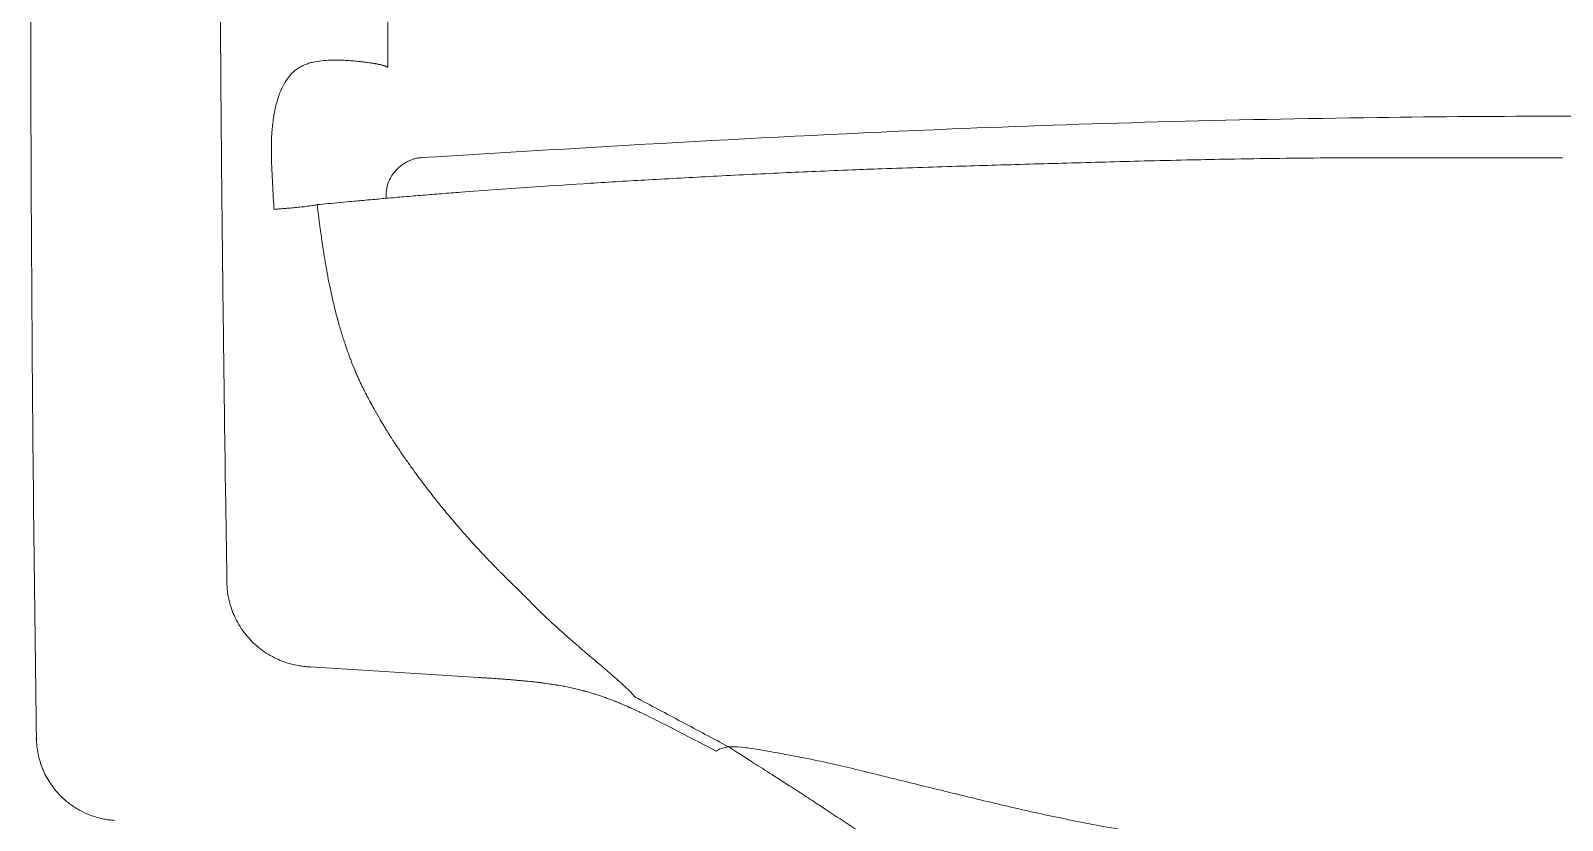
# Model space of a CAD drawing. Header units: inches. Extents: x 0.1 to 2.19, y 0.14 to 1.19.
# Drawn here: x 0.6821 to 0.9137, y 0.6379 to 0.7574 of the extents above; entities that cross this region are included whole.
import ezdxf

# ---------------------------------------------------------------- set-up
doc = ezdxf.new("R2010")
doc.units = ezdxf.units.IN
doc.header["$MEASUREMENT"] = 0

# ---------------------------------------------------------------- blocks, each defined once
blk = doc.blocks.new('bn30-2')
at = {"linetype": 'Continuous', "lineweight": 5}
blk.add_line((0.43099, 2.63543), (0.40562, 2.63703), dxfattribs=at)
for centre, major_axis, ratio, start_param, end_param in [((0.46557, 2.62717), (-0.00054, -0.00192), 0.888643, 1.153315, 1.153767), ((0.46622, 2.62699), (0.00056, 0.00192), 0.888197, 4.226398, 4.226665)]:
    blk.add_ellipse(centre, major_axis=major_axis, ratio=ratio, start_param=start_param, end_param=end_param, dxfattribs=at)
for points, degree in [([(0.3723, 3.13988), (0.36047, 2.88317), (0.36415, 2.6262)], 2), ([(0.41464, 2.70771), (0.41464, 2.70771), (0.41464, 2.70771), (0.41464, 2.70771)], 3), ([(0.40087, 2.70632), (0.40087, 2.70632), (0.40087, 2.70632), (0.40087, 2.70632)], 3), ([(0.41301, 2.70756), (0.41301, 2.70756), (0.41301, 2.70756), (0.41301, 2.70756)], 3), ([(0.43594, 2.64976), (0.43688, 2.64885), (0.4378, 2.64794), (0.43869, 2.64702)], 3), ([(0.45542, 2.63017), (0.45542, 2.63017), (0.45542, 2.63017), (0.45541, 2.63017)], 3), ([(0.4618, 2.62869), (0.46179, 2.62869), (0.46179, 2.62869), (0.46178, 2.62869)], 3), ([(0.36407, 2.6262), (0.36407, 2.6262), (0.36407, 2.6262), (0.36407, 2.6262)], 3), ([(0.48447, 2.62237), (0.48447, 2.62236), (0.48447, 2.62236), (0.48447, 2.62236)], 3)]:
    blk.add_open_spline(points, degree=degree, dxfattribs=at)
for points, knots in [([(0.39809, 3.11936), (0.39798, 3.11652), (0.39787, 3.11369), (0.39777, 3.11085), (0.39766, 3.10804), (0.39756, 3.10524), (0.39745, 3.10243), (0.39501, 3.03552), (0.39335, 2.96859), (0.39249, 2.90164), (0.39246, 2.89966), (0.39244, 2.89769), (0.39242, 2.89572), (0.39239, 2.89377), (0.39237, 2.89183), (0.39235, 2.88988), (0.39232, 2.88796), (0.3923, 2.88605), (0.39228, 2.88413), (0.3922, 2.877), (0.39214, 2.86986), (0.39208, 2.86272), (0.39202, 2.8557), (0.39197, 2.84867), (0.39193, 2.84164), (0.39189, 2.83473), (0.39186, 2.82781), (0.39183, 2.82089), (0.39179, 2.80738), (0.39177, 2.79388), (0.39179, 2.78037), (0.3918, 2.77378), (0.39182, 2.76719), (0.39184, 2.7606), (0.39186, 2.75412), (0.3919, 2.74764), (0.39193, 2.74116), (0.39197, 2.73478), (0.39202, 2.72841), (0.39207, 2.72204), (0.39212, 2.71578), (0.39218, 2.70951), (0.39224, 2.70325), (0.39231, 2.6971), (0.39238, 2.69094), (0.39246, 2.68479), (0.3925, 2.68136), (0.39255, 2.67792), (0.39259, 2.67449), (0.39259, 2.67432), (0.3926, 2.67415), (0.3926, 2.67398), (0.39262, 2.67217), (0.39265, 2.67037), (0.39268, 2.66857), (0.39269, 2.66793), (0.39269, 2.66729), (0.3927, 2.66666), (0.39279, 2.66072), (0.39289, 2.65478), (0.39298, 2.64885)], [0, 0, 0, 0, 0.01809, 0.01809, 0.01809, 0.035996, 0.035996, 0.035996, 0.462817, 0.462817, 0.462817, 0.475401, 0.475401, 0.475401, 0.487802, 0.487802, 0.487802, 0.50002, 0.50002, 0.50002, 0.545512, 0.545512, 0.545512, 0.590307, 0.590307, 0.590307, 0.634406, 0.634406, 0.634406, 0.720516, 0.720516, 0.720516, 0.762527, 0.762527, 0.762527, 0.803843, 0.803843, 0.803843, 0.844465, 0.844465, 0.844465, 0.884391, 0.884391, 0.884391, 0.923622, 0.923622, 0.923622, 0.945513, 0.945513, 0.945513, 0.946595, 0.946595, 0.946595, 0.958098, 0.958098, 0.958098, 0.962158, 0.962158, 0.962158, 1, 1, 1, 1]), ([(0.4173, 2.72775), (0.4173, 2.72878), (0.41729, 2.72972), (0.41729, 2.73058), (0.41728, 2.73358), (0.41727, 2.73566), (0.41727, 2.73775)], [0, 0, 0, 0, 0.2227433, 0.2227433, 0.2227433, 1, 1, 1, 1]), ([(0.40008, 2.70625), (0.40007, 2.70653), (0.40002, 2.70719), (0.39996, 2.70819), (0.3999, 2.70925), (0.39985, 2.71026), (0.3998, 2.71128), (0.39976, 2.71222), (0.39972, 2.71299), (0.39968, 2.71412), (0.39966, 2.71567), (0.39973, 2.71773), (0.39993, 2.71974), (0.40028, 2.7217), (0.40079, 2.72351), (0.40149, 2.72512), (0.40238, 2.72646), (0.40331, 2.72735), (0.40416, 2.72787), (0.40482, 2.72817), (0.40552, 2.72841), (0.40646, 2.72863), (0.40761, 2.72878), (0.4089, 2.72883), (0.41007, 2.72882), (0.41097, 2.72878), (0.41165, 2.72873), (0.41213, 2.7287), (0.41259, 2.72865), (0.41289, 2.72862), (0.41305, 2.72861)], [0.0000016, 0.0000016, 0.0000016, 0.0000016, 0.0253626, 0.0610801, 0.0916239, 0.1228022, 0.1536218, 0.1854101, 0.2088628, 0.2243302, 0.2895512, 0.3499082, 0.4137772, 0.4736535, 0.5325283, 0.585356, 0.6341828, 0.6801155, 0.7018859, 0.725124, 0.7462262, 0.7699414, 0.8135754, 0.853997, 0.8918728, 0.9288744, 0.9465185, 0.9649625, 0.9811123, 1, 1, 1, 1]), ([(0.41502, 2.72835), (0.41494, 2.72836), (0.41487, 2.72837), (0.41479, 2.72839), (0.41472, 2.7284), (0.41464, 2.72841), (0.41456, 2.72842), (0.41449, 2.72843), (0.41441, 2.72844), (0.41434, 2.72845), (0.41426, 2.72846), (0.41419, 2.72847), (0.41411, 2.72848), (0.41404, 2.72849), (0.41396, 2.7285), (0.41389, 2.72851), (0.41382, 2.72852), (0.41374, 2.72853), (0.41367, 2.72854), (0.4136, 2.72855), (0.41353, 2.72855), (0.41346, 2.72856), (0.41339, 2.72857), (0.41332, 2.72858), (0.41325, 2.72859), (0.41318, 2.72859), (0.41312, 2.7286), (0.41305, 2.72861)], [0, 0, 0, 0, 0.1284205, 0.1284205, 0.1284205, 0.2530403, 0.2530403, 0.2530403, 0.3736161, 0.3736161, 0.3736161, 0.4899155, 0.4899155, 0.4899155, 0.6017184, 0.6017184, 0.6017184, 0.7088168, 0.7088168, 0.7088168, 0.8110158, 0.8110158, 0.8110158, 0.9081332, 0.9081332, 0.9081332, 0.999999, 0.999999, 0.999999, 0.999999]), ([(0.4173, 2.72775), (0.41728, 2.72776), (0.41725, 2.72778), (0.41722, 2.72779), (0.4172, 2.7278), (0.41717, 2.72781), (0.41714, 2.72783), (0.41711, 2.72784), (0.41708, 2.72785), (0.41706, 2.72786), (0.41705, 2.72786), (0.41705, 2.72787), (0.41704, 2.72787), (0.41701, 2.72788), (0.41697, 2.7279), (0.41693, 2.72791), (0.41691, 2.72792), (0.41688, 2.72793), (0.41686, 2.72793), (0.41684, 2.72794), (0.41682, 2.72795), (0.4168, 2.72795), (0.41676, 2.72797), (0.41671, 2.72798), (0.41666, 2.728), (0.41665, 2.728), (0.41664, 2.728), (0.41663, 2.72801), (0.41659, 2.72802), (0.41654, 2.72803), (0.4165, 2.72804), (0.41646, 2.72805), (0.41641, 2.72807), (0.41637, 2.72808), (0.41635, 2.72808), (0.41634, 2.72808), (0.41633, 2.72809), (0.41626, 2.7281), (0.41619, 2.72812), (0.41611, 2.72814), (0.4161, 2.72814), (0.41608, 2.72815), (0.41607, 2.72815), (0.41599, 2.72817), (0.41591, 2.72818), (0.41583, 2.7282), (0.4158, 2.72821), (0.41576, 2.72821), (0.41573, 2.72822), (0.41565, 2.72824), (0.41556, 2.72825), (0.41547, 2.72827), (0.41543, 2.72828), (0.41539, 2.72829), (0.41535, 2.72829), (0.41524, 2.72831), (0.41513, 2.72833), (0.41502, 2.72835)], [0, 0, 0, 0, 0.059387, 0.059387, 0.059387, 0.121058, 0.121058, 0.121058, 0.1751417, 0.1751417, 0.1751417, 0.1850972, 0.1850972, 0.1850972, 0.2515905, 0.2515905, 0.2515905, 0.2905014, 0.2905014, 0.2905014, 0.3206256, 0.3206256, 0.3206256, 0.3922912, 0.3922912, 0.3922912, 0.4072825, 0.4072825, 0.4072825, 0.4666772, 0.4666772, 0.4666772, 0.5258045, 0.5258045, 0.5258045, 0.5396209, 0.5396209, 0.5396209, 0.6283107, 0.6283107, 0.6283107, 0.646501, 0.646501, 0.646501, 0.7337794, 0.7337794, 0.7337794, 0.7698092, 0.7698092, 0.7698092, 0.8572257, 0.8572257, 0.8572257, 0.8963718, 0.8963718, 0.8963718, 0.9997708, 0.9997708, 0.9997708, 0.9997708]), ([(0.42228, 2.71407), (0.44778, 2.71563), (0.47368, 2.71719), (0.52245, 2.71924), (0.54446, 2.71984), (0.57615, 2.72027), (0.58554, 2.72034), (0.59489, 2.72034)], [0, 0, 0, 0, 10.018607, 10.018607, 16.886876, 16.886876, 19.692341, 19.692341, 19.692341, 19.692341]), ([(0.59489, 2.72034), (0.60703, 2.72034), (0.61924, 2.72023), (0.64249, 2.71982), (0.65375, 2.71955), (0.67768, 2.71882), (0.69011, 2.71831), (0.71373, 2.71717), (0.72509, 2.71655), (0.74684, 2.71531), (0.75724, 2.7147), (0.76751, 2.71407)], [0, 0, 0, 0, 3.640589, 3.640589, 7.176223, 7.176223, 11.425585, 11.425585, 15.684547, 15.684547, 19.71815, 19.71815, 19.71815, 19.71815]), ([(0.42192, 2.71403), (0.42186, 2.71402), (0.42163, 2.71398), (0.42124, 2.71389), (0.42073, 2.7137), (0.42024, 2.71346), (0.41973, 2.71317), (0.41925, 2.71283), (0.41864, 2.71231), (0.41796, 2.71154), (0.41746, 2.71062), (0.41721, 2.70983), (0.4171, 2.70931), (0.41706, 2.70889), (0.41704, 2.70857), (0.41703, 2.70825), (0.41704, 2.70804), (0.41705, 2.70792)], [0.103883, 0.103883, 0.103883, 0.103883, 0.1233844, 0.189464, 0.2468924, 0.309638, 0.3719648, 0.4349598, 0.4975501, 0.6226552, 0.7483232, 0.8106586, 0.8741448, 0.9050596, 0.9367992, 0.966684, 0.9999949, 0.9999949, 0.9999949, 0.9999949]), ([(0.41705, 2.70792), (0.41796, 2.708), (0.4198, 2.70816), (0.42259, 2.70839), (0.42543, 2.70862), (0.42917, 2.70891), (0.43389, 2.70926), (0.44041, 2.70971), (0.44803, 2.71021), (0.45698, 2.71074), (0.46666, 2.71127), (0.47511, 2.71169), (0.48213, 2.712), (0.4871, 2.71221), (0.49251, 2.71241), (0.49801, 2.7126), (0.50379, 2.71278), (0.50942, 2.71295), (0.51497, 2.71311), (0.52072, 2.71327), (0.52649, 2.71343), (0.53255, 2.71359), (0.53853, 2.71373), (0.54509, 2.71386), (0.55225, 2.71397), (0.56049, 2.71405), (0.56723, 2.71406), (0.57228, 2.71406), (0.5755, 2.71405), (0.5787, 2.71405), (0.58192, 2.71404), (0.58511, 2.71404), (0.5883, 2.71404), (0.59156, 2.71403), (0.59373, 2.71403), (0.59489, 2.71403)], [0, 0, 0, 0, 0.0175972, 0.0355187, 0.0537566, 0.0723046, 0.1071624, 0.1439761, 0.1961069, 0.2508179, 0.3113533, 0.3751055, 0.4046619, 0.4371973, 0.463228, 0.4992589, 0.5322282, 0.561295, 0.5932104, 0.6233311, 0.654375, 0.6854467, 0.7189613, 0.7477086, 0.7871458, 0.8288131, 0.872754, 0.8884701, 0.9042281, 0.920747, 0.9359365, 0.9519152, 0.9679449, 0.982882, 1, 1, 1, 1]), ([(0.42228, 2.71406), (0.42222, 2.71406), (0.4221, 2.71405), (0.42198, 2.71404), (0.42192, 2.71403)], [0.05910024, 0.05910024, 0.05910024, 0.05910024, 0.08206549, 0.10388304, 0.10388304, 0.10388304, 0.10388304]), ([(0.40663, 2.70696), (0.40718, 2.70701), (0.40772, 2.70706), (0.40827, 2.70712), (0.40885, 2.70717), (0.40943, 2.70723), (0.41001, 2.70728), (0.41005, 2.70728), (0.4101, 2.70729), (0.41014, 2.70729), (0.41071, 2.70735), (0.41128, 2.7074), (0.41184, 2.70745), (0.41263, 2.70752), (0.41342, 2.70759), (0.41421, 2.70767), (0.41438, 2.70768), (0.41455, 2.7077), (0.41472, 2.70771), (0.4155, 2.70778), (0.41627, 2.70785), (0.41705, 2.70792)], [0, 0, 0, 0, 0.1580067, 0.1580067, 0.1580067, 0.3249974, 0.3249974, 0.3249974, 0.3380995, 0.3380995, 0.3380995, 0.5009334, 0.5009334, 0.5009334, 0.7281137, 0.7281137, 0.7281137, 0.7773791, 0.7773791, 0.7773791, 0.9999949, 0.9999949, 0.9999949, 0.9999949]), ([(0.40663, 2.70696), (0.40643, 2.70692), (0.40623, 2.70688), (0.40603, 2.70685), (0.40602, 2.70684), (0.40602, 2.70684), (0.40601, 2.70684), (0.40579, 2.70681), (0.40557, 2.70677), (0.40535, 2.70674), (0.40534, 2.70674), (0.40533, 2.70674), (0.40531, 2.70674), (0.40503, 2.7067), (0.40475, 2.70666), (0.40446, 2.70663), (0.40415, 2.7066), (0.40383, 2.70657), (0.40351, 2.70654), (0.40319, 2.70651), (0.40287, 2.70648), (0.40254, 2.70645), (0.40224, 2.70643), (0.40193, 2.7064), (0.40162, 2.70638), (0.40135, 2.70636), (0.40108, 2.70634), (0.4008, 2.70631), (0.40072, 2.7063), (0.40064, 2.7063), (0.40055, 2.70629), (0.4004, 2.70628), (0.40024, 2.70626), (0.40008, 2.70625)], [0, 0, 0, 0, 0.0986425, 0.0986425, 0.0986425, 0.1006132, 0.1006132, 0.1006132, 0.2090514, 0.2090514, 0.2090514, 0.2160337, 0.2160337, 0.2160337, 0.355118, 0.355118, 0.355118, 0.5070251, 0.5070251, 0.5070251, 0.657313, 0.657313, 0.657313, 0.7922755, 0.7922755, 0.7922755, 0.904963, 0.904963, 0.904963, 0.9379941, 0.9379941, 0.9379941, 0.9999999, 0.9999999, 0.9999999, 0.9999999]), ([(0.41382, 2.67865), (0.41373, 2.67882), (0.41365, 2.67898), (0.41356, 2.67915), (0.41356, 2.67915), (0.41356, 2.67916), (0.41356, 2.67917), (0.41347, 2.67933), (0.41339, 2.6795), (0.41331, 2.67967), (0.41322, 2.67985), (0.41314, 2.68003), (0.41305, 2.68021), (0.41297, 2.6804), (0.41288, 2.68059), (0.4128, 2.68078), (0.41271, 2.68098), (0.41262, 2.68117), (0.41254, 2.68137), (0.41245, 2.68157), (0.41236, 2.68178), (0.41228, 2.68198), (0.41207, 2.68249), (0.41187, 2.683), (0.41167, 2.68351), (0.4116, 2.68371), (0.41152, 2.68391), (0.41145, 2.68411), (0.41129, 2.68454), (0.41113, 2.68498), (0.41098, 2.68542), (0.41079, 2.68599), (0.4106, 2.68656), (0.41042, 2.68713), (0.41024, 2.68773), (0.41006, 2.68832), (0.40989, 2.68893), (0.40986, 2.68901), (0.40984, 2.6891), (0.40981, 2.68919), (0.40971, 2.68957), (0.40961, 2.68995), (0.4095, 2.69033), (0.40932, 2.69105), (0.40914, 2.69177), (0.40897, 2.69248), (0.40883, 2.69311), (0.40869, 2.69374), (0.40856, 2.69437), (0.40843, 2.69496), (0.40832, 2.69555), (0.4082, 2.69614), (0.40799, 2.69729), (0.40779, 2.69845), (0.40761, 2.69961), (0.4076, 2.69964), (0.4076, 2.69967), (0.40759, 2.69969), (0.40753, 2.7001), (0.40747, 2.7005), (0.40741, 2.70091), (0.40729, 2.70171), (0.40718, 2.70252), (0.40707, 2.70332), (0.40701, 2.70384), (0.40694, 2.70436), (0.40688, 2.70488), (0.40686, 2.70503), (0.40684, 2.70518), (0.40682, 2.70533), (0.40676, 2.70587), (0.40669, 2.70642), (0.40663, 2.70696)], [0, 0, 0, 0, 0.019011, 0.019011, 0.019011, 0.019685, 0.019685, 0.019685, 0.038748, 0.038748, 0.038748, 0.059213, 0.059213, 0.059213, 0.080408, 0.080408, 0.080408, 0.102337, 0.102337, 0.102337, 0.125001, 0.125001, 0.125001, 0.181027, 0.181027, 0.181027, 0.202628, 0.202628, 0.202628, 0.250013, 0.250013, 0.250013, 0.311129, 0.311129, 0.311129, 0.375, 0.375, 0.375, 0.384308, 0.384308, 0.384308, 0.424605, 0.424605, 0.424605, 0.500008, 0.500008, 0.500008, 0.565664, 0.565664, 0.565664, 0.627026, 0.627026, 0.627026, 0.747074, 0.747074, 0.747074, 0.749998, 0.749998, 0.749998, 0.791901, 0.791901, 0.791901, 0.874997, 0.874997, 0.874997, 0.928487, 0.928487, 0.928487, 0.94414, 0.94414, 0.94414, 1, 1, 1, 1]), ([(0.43594, 2.64976), (0.43568, 2.65001), (0.43542, 2.65026), (0.43516, 2.65051), (0.4349, 2.65078), (0.43463, 2.65104), (0.43436, 2.65131), (0.43426, 2.65141), (0.43416, 2.65151), (0.43406, 2.65161), (0.43388, 2.65179), (0.43371, 2.65197), (0.43353, 2.65215), (0.43325, 2.65244), (0.43296, 2.65273), (0.43268, 2.65303), (0.43225, 2.65347), (0.43184, 2.65391), (0.43142, 2.65436), (0.4313, 2.65448), (0.43119, 2.6546), (0.43108, 2.65473), (0.43056, 2.65529), (0.43004, 2.65585), (0.42953, 2.65643), (0.42931, 2.65668), (0.42908, 2.65693), (0.42886, 2.65718), (0.42862, 2.65745), (0.42838, 2.65773), (0.42814, 2.65801), (0.42759, 2.65864), (0.42704, 2.65928), (0.4265, 2.65993), (0.42647, 2.65997), (0.42644, 2.66001), (0.4264, 2.66005), (0.42595, 2.6606), (0.42549, 2.66115), (0.42504, 2.66171), (0.42471, 2.66213), (0.42437, 2.66255), (0.42404, 2.66298), (0.4239, 2.66316), (0.42376, 2.66334), (0.42362, 2.66352), (0.42338, 2.66382), (0.42314, 2.66413), (0.42291, 2.66444), (0.42266, 2.66477), (0.42242, 2.66509), (0.42217, 2.66542), (0.42205, 2.66559), (0.42192, 2.66575), (0.4218, 2.66592), (0.42149, 2.66634), (0.42118, 2.66677), (0.42088, 2.66719), (0.42086, 2.66721), (0.42085, 2.66723), (0.42083, 2.66725), (0.42051, 2.66769), (0.4202, 2.66814), (0.41989, 2.66859), (0.41988, 2.6686), (0.41988, 2.66861), (0.41987, 2.66861), (0.41934, 2.66938), (0.41882, 2.67014), (0.41831, 2.67092), (0.41815, 2.67117), (0.41799, 2.67142), (0.41783, 2.67167), (0.41753, 2.67214), (0.41724, 2.6726), (0.41695, 2.67307), (0.41685, 2.67323), (0.41676, 2.67339), (0.41666, 2.67355), (0.41642, 2.67394), (0.41619, 2.67433), (0.41596, 2.67472), (0.41569, 2.67519), (0.41542, 2.67566), (0.41516, 2.67613), (0.41506, 2.67631), (0.41496, 2.67649), (0.41486, 2.67667), (0.41467, 2.67702), (0.41448, 2.67737), (0.4143, 2.67773), (0.41413, 2.67803), (0.41397, 2.67834), (0.41382, 2.67865)], [0, 0, 0, 0, 0.029673, 0.029673, 0.029673, 0.06064, 0.06064, 0.06064, 0.072392, 0.072392, 0.072392, 0.092899, 0.092899, 0.092899, 0.12645, 0.12645, 0.12645, 0.176546, 0.176546, 0.176546, 0.19031, 0.19031, 0.19031, 0.253152, 0.253152, 0.253152, 0.280643, 0.280643, 0.280643, 0.310857, 0.310857, 0.310857, 0.379761, 0.379761, 0.379761, 0.384033, 0.384033, 0.384033, 0.442837, 0.442837, 0.442837, 0.486965, 0.486965, 0.486965, 0.505766, 0.505766, 0.505766, 0.537657, 0.537657, 0.537657, 0.571072, 0.571072, 0.571072, 0.588251, 0.588251, 0.588251, 0.631168, 0.631168, 0.631168, 0.633234, 0.633234, 0.633234, 0.677999, 0.677999, 0.677999, 0.678878, 0.678878, 0.678878, 0.755042, 0.755042, 0.755042, 0.779486, 0.779486, 0.779486, 0.824846, 0.824846, 0.824846, 0.839989, 0.839989, 0.839989, 0.877482, 0.877482, 0.877482, 0.921808, 0.921808, 0.921808, 0.938716, 0.938716, 0.938716, 0.971451, 0.971451, 0.971451, 1, 1, 1, 1]), ([(0.39298, 2.64885), (0.393, 2.64875), (0.39302, 2.64854), (0.39306, 2.64822), (0.39312, 2.64788), (0.39319, 2.64752), (0.39331, 2.64695), (0.39353, 2.64614), (0.39391, 2.6451), (0.39443, 2.64399), (0.39535, 2.64244), (0.39687, 2.64061), (0.39877, 2.63914), (0.4004, 2.63827), (0.40157, 2.63778), (0.40268, 2.63744), (0.40363, 2.63723), (0.40442, 2.63712), (0.40504, 2.63706), (0.40543, 2.63704), (0.40562, 2.63703)], [0, 0, 0, 0, 0.0179359, 0.0367193, 0.056372, 0.0769155, 0.0983699, 0.1550751, 0.2156272, 0.278356, 0.3522355, 0.5004917, 0.6486441, 0.7223436, 0.7849918, 0.8453802, 0.9019349, 0.9370656, 0.9697215, 1, 1, 1, 1]), ([(0.43869, 2.64702), (0.43884, 2.64686), (0.43914, 2.64655), (0.43962, 2.64607), (0.44013, 2.64556), (0.44079, 2.64493), (0.44165, 2.64411), (0.44269, 2.64315), (0.44378, 2.64218), (0.44519, 2.64093), (0.44663, 2.63969), (0.44805, 2.63848), (0.44945, 2.6373), (0.4508, 2.63614), (0.45196, 2.63513), (0.4526, 2.63456), (0.45307, 2.63412), (0.45351, 2.6337), (0.45389, 2.63333), (0.4542, 2.63301), (0.45445, 2.63273), (0.4546, 2.63256), (0.45468, 2.63247)], [0, 0, 0, 0, 0.0285458, 0.0586993, 0.0904597, 0.1238326, 0.1800552, 0.2490218, 0.3118091, 0.3745527, 0.4994205, 0.5661492, 0.6229102, 0.7455316, 0.8069884, 0.838675, 0.8692477, 0.9019937, 0.9327808, 0.9552004, 0.9775742, 1, 1, 1, 1]), ([(0.43099, 2.63543), (0.4311, 2.63542), (0.43121, 2.63541), (0.43131, 2.63541), (0.43143, 2.6354), (0.43155, 2.63539), (0.43168, 2.63538), (0.43179, 2.63538), (0.43189, 2.63537), (0.432, 2.63536), (0.4322, 2.63535), (0.43241, 2.63534), (0.43261, 2.63532), (0.43264, 2.63532), (0.43267, 2.63532), (0.4327, 2.63532), (0.43281, 2.63531), (0.43293, 2.6353), (0.43304, 2.6353), (0.43333, 2.63528), (0.43361, 2.63526), (0.4339, 2.63524), (0.43406, 2.63523), (0.43422, 2.63521), (0.43438, 2.6352), (0.43439, 2.6352), (0.4344, 2.6352), (0.43441, 2.6352), (0.43467, 2.63518), (0.43493, 2.63516), (0.43519, 2.63514), (0.43538, 2.63513), (0.43558, 2.63511), (0.43577, 2.6351), (0.43588, 2.63509), (0.43598, 2.63508), (0.43608, 2.63507), (0.43621, 2.63506), (0.43634, 2.63505), (0.43647, 2.63504), (0.43669, 2.63502), (0.43691, 2.635), (0.43714, 2.63498), (0.43731, 2.63497), (0.43749, 2.63495), (0.43767, 2.63493), (0.4377, 2.63493), (0.43772, 2.63493), (0.43775, 2.63493), (0.438, 2.6349), (0.43825, 2.63488), (0.43851, 2.63485), (0.43868, 2.63483), (0.43884, 2.63482), (0.43901, 2.6348), (0.4391, 2.63479), (0.43919, 2.63478), (0.43928, 2.63477), (0.43948, 2.63475), (0.43968, 2.63472), (0.43988, 2.6347), (0.44001, 2.63468), (0.44014, 2.63467), (0.44027, 2.63465), (0.44047, 2.63463), (0.44066, 2.6346), (0.44085, 2.63458), (0.44099, 2.63456), (0.44112, 2.63454), (0.44126, 2.63452), (0.44135, 2.63451), (0.44143, 2.6345), (0.44152, 2.63448), (0.4419, 2.63443), (0.44228, 2.63437), (0.44265, 2.63431), (0.44269, 2.6343), (0.44272, 2.6343), (0.44275, 2.63429), (0.44314, 2.63423), (0.44352, 2.63416), (0.4439, 2.63409), (0.44392, 2.63409), (0.44395, 2.63408), (0.44397, 2.63408), (0.444, 2.63407), (0.44404, 2.63406), (0.44407, 2.63406), (0.44443, 2.63399), (0.4448, 2.63391), (0.44516, 2.63383), (0.44528, 2.63381), (0.4454, 2.63378), (0.44551, 2.63375), (0.44579, 2.63369), (0.44606, 2.63362), (0.44634, 2.63356), (0.4465, 2.63351), (0.44667, 2.63347), (0.44683, 2.63343), (0.44689, 2.63341), (0.44695, 2.6334), (0.447, 2.63338), (0.44717, 2.63334), (0.44733, 2.6333), (0.44749, 2.63325), (0.44775, 2.63318), (0.44801, 2.6331), (0.44827, 2.63302), (0.44837, 2.63299), (0.44846, 2.63296), (0.44856, 2.63293), (0.44858, 2.63293), (0.4486, 2.63292), (0.44862, 2.63291), (0.44898, 2.6328), (0.44934, 2.63268), (0.4497, 2.63256), (0.4497, 2.63255), (0.44971, 2.63255), (0.44972, 2.63255), (0.44988, 2.63249), (0.45004, 2.63243), (0.4502, 2.63238), (0.4504, 2.6323), (0.4506, 2.63223), (0.4508, 2.63216), (0.45091, 2.63212), (0.45102, 2.63207), (0.45112, 2.63203), (0.45137, 2.63194), (0.45162, 2.63184), (0.45186, 2.63174), (0.45189, 2.63173), (0.45192, 2.63172), (0.45195, 2.63171), (0.45215, 2.63162), (0.45235, 2.63154), (0.45256, 2.63145), (0.45267, 2.63141), (0.45279, 2.63136), (0.45291, 2.63131), (0.45321, 2.63118), (0.45351, 2.63105), (0.4538, 2.63091), (0.45385, 2.63089), (0.45389, 2.63087), (0.45394, 2.63085), (0.45396, 2.63084), (0.45398, 2.63083), (0.454, 2.63082), (0.45425, 2.63071), (0.4545, 2.6306), (0.45475, 2.63048), (0.45482, 2.63045), (0.45489, 2.63042), (0.45496, 2.63039), (0.45513, 2.63031), (0.45529, 2.63023), (0.45546, 2.63015)], [0.0000001, 0.0000001, 0.0000001, 0.0000001, 0.0127332, 0.0127332, 0.0127332, 0.0271388, 0.0271388, 0.0271388, 0.0401303, 0.0401303, 0.0401303, 0.0640417, 0.0640417, 0.0640417, 0.0678109, 0.0678109, 0.0678109, 0.0813125, 0.0813125, 0.0813125, 0.1152936, 0.1152936, 0.1152936, 0.1345698, 0.1345698, 0.1345698, 0.1355058, 0.1355058, 0.1355058, 0.1664329, 0.1664329, 0.1664329, 0.1897398, 0.1897398, 0.1897398, 0.2021623, 0.2021623, 0.2021623, 0.2174278, 0.2174278, 0.2174278, 0.2439999, 0.2439999, 0.2439999, 0.2652416, 0.2652416, 0.2652416, 0.2682333, 0.2682333, 0.2682333, 0.2984592, 0.2984592, 0.2984592, 0.3187513, 0.3187513, 0.3187513, 0.3291389, 0.3291389, 0.3291389, 0.3532272, 0.3532272, 0.3532272, 0.3689727, 0.3689727, 0.3689727, 0.3919731, 0.3919731, 0.3919731, 0.4084055, 0.4084055, 0.4084055, 0.4188302, 0.4188302, 0.4188302, 0.4642838, 0.4642838, 0.4642838, 0.468258, 0.468258, 0.468258, 0.5145078, 0.5145078, 0.5145078, 0.5171943, 0.5171943, 0.5171943, 0.5212462, 0.5212462, 0.5212462, 0.5655903, 0.5655903, 0.5655903, 0.5797904, 0.5797904, 0.5797904, 0.6134128, 0.6134128, 0.6134128, 0.6337231, 0.6337231, 0.6337231, 0.6406695, 0.6406695, 0.6406695, 0.6606373, 0.6606373, 0.6606373, 0.6929073, 0.6929073, 0.6929073, 0.7048964, 0.7048964, 0.7048964, 0.7072647, 0.7072647, 0.7072647, 0.7523941, 0.7523941, 0.7523941, 0.7533223, 0.7533223, 0.7533223, 0.7736384, 0.7736384, 0.7736384, 0.7989003, 0.7989003, 0.7989003, 0.8125666, 0.8125666, 0.8125666, 0.844069, 0.844069, 0.844069, 0.8477485, 0.8477485, 0.8477485, 0.8737964, 0.8737964, 0.8737964, 0.8889092, 0.8889092, 0.8889092, 0.9276983, 0.9276983, 0.9276983, 0.9334829, 0.9334829, 0.9334829, 0.9362524, 0.9362524, 0.9362524, 0.9687561, 0.9687561, 0.9687561, 0.9778654, 0.9778654, 0.9778654, 1, 1, 1, 1]), ([(0.45468, 2.63247), (0.45703, 2.63121), (0.4594, 2.62996), (0.46412, 2.62745), (0.46648, 2.62619), (0.46883, 2.62492)], [0, 0, 0, 0, 0.5, 0.5, 1, 1, 1, 1]), ([(0.46695, 2.62427), (0.46568, 2.62494), (0.46314, 2.62627), (0.45932, 2.62825), (0.45676, 2.62953), (0.45546, 2.63015)], [0, 0, 0, 0, 0.333332, 0.666666, 1, 1, 1, 1]), ([(0.36407, 2.6262), (0.36407, 2.6262), (0.36407, 2.6262), (0.36408, 2.6262), (0.36409, 2.6262), (0.36412, 2.6262), (0.36415, 2.6262)], [0.8306164, 0.8306164, 0.8306164, 0.8306164, 0.8806971, 0.8806971, 0.8806971, 1, 1, 1, 1]), ([(0.36415, 2.6262), (0.36417, 2.62542), (0.36425, 2.62464), (0.36441, 2.62387), (0.36457, 2.62311), (0.36479, 2.62235), (0.36509, 2.62162), (0.36538, 2.6209), (0.36575, 2.6202), (0.36617, 2.61954), (0.36655, 2.61896), (0.36697, 2.61842), (0.36743, 2.61791), (0.3675, 2.61783), (0.36757, 2.61776), (0.36763, 2.61769), (0.36777, 2.61755), (0.36791, 2.61741), (0.36806, 2.61727), (0.36848, 2.61686), (0.36893, 2.61649), (0.3694, 2.61615), (0.36994, 2.61577), (0.3705, 2.61543), (0.37109, 2.61513), (0.37155, 2.6149), (0.37203, 2.61469), (0.37252, 2.61452), (0.37289, 2.61439), (0.37326, 2.61427), (0.37364, 2.61418), (0.37396, 2.61409), (0.37428, 2.61402), (0.3746, 2.61397), (0.37483, 2.61393), (0.37506, 2.6139), (0.37529, 2.61387), (0.37542, 2.61385), (0.37554, 2.61384), (0.37567, 2.61383), (0.37577, 2.61382), (0.37587, 2.61381), (0.37597, 2.61381)], [0, 0, 0, 0, 0.124709, 0.124709, 0.124709, 0.249873, 0.249873, 0.249873, 0.3746314, 0.3746314, 0.3746314, 0.4845452, 0.4845452, 0.4845452, 0.5001448, 0.5001448, 0.5001448, 0.5318376, 0.5318376, 0.5318376, 0.6248682, 0.6248682, 0.6248682, 0.7294705, 0.7294705, 0.7294705, 0.8124687, 0.8124687, 0.8124687, 0.8748115, 0.8748115, 0.8748115, 0.9270232, 0.9270232, 0.9270232, 0.963718, 0.963718, 0.963718, 0.9851682, 0.9851682, 0.9851682, 0.999994, 0.999994, 0.999994, 0.999994]), ([(0.46883, 2.62492), (0.46864, 2.62491), (0.46846, 2.62489), (0.4683, 2.62486), (0.46814, 2.62483), (0.468, 2.62479), (0.46786, 2.62475), (0.46773, 2.62471), (0.46761, 2.62467), (0.4675, 2.62462), (0.46739, 2.62457), (0.46729, 2.62451), (0.4672, 2.62445), (0.46711, 2.6244), (0.46702, 2.62433), (0.46695, 2.62427)], [0, 0, 0, 0, 0.2, 0.2, 0.2, 0.4, 0.4, 0.4, 0.6, 0.6, 0.6, 0.8, 0.8, 0.8, 1, 1, 1, 1]), ([(0.46883, 2.62492), (0.46935, 2.62496), (0.47001, 2.62494), (0.47154, 2.62479), (0.47241, 2.62466), (0.47426, 2.62437), (0.47525, 2.62419), (0.47729, 2.62382), (0.47833, 2.62363), (0.48048, 2.62321), (0.48159, 2.62299), (0.48387, 2.6225), (0.48504, 2.62224), (0.48743, 2.62168), (0.48865, 2.62138), (0.49113, 2.62077), (0.49239, 2.62046), (0.4962, 2.61952), (0.4988, 2.61888), (0.50276, 2.61792), (0.50408, 2.6176), (0.50676, 2.61695), (0.50811, 2.61662), (0.51217, 2.61566), (0.51491, 2.61503), (0.52042, 2.61387), (0.5232, 2.61332), (0.53159, 2.61178), (0.53726, 2.61088), (0.54582, 2.60971), (0.54868, 2.60935), (0.55442, 2.6087), (0.5573, 2.60841), (0.56306, 2.60789), (0.56595, 2.60767), (0.57029, 2.60741), (0.57173, 2.60733), (0.57462, 2.6072), (0.57607, 2.60714), (0.57896, 2.60704), (0.58041, 2.607), (0.58334, 2.60694), (0.58483, 2.60692), (0.58703, 2.6069), (0.58776, 2.60689), (0.58921, 2.60688), (0.59136, 2.60688), (0.5956, 2.60688), (0.59912, 2.60688), (0.60202, 2.60689), (0.60275, 2.6069), (0.60496, 2.60692), (0.60644, 2.60694), (0.60937, 2.607), (0.61083, 2.60704), (0.61372, 2.60714), (0.61516, 2.6072), (0.61805, 2.60733), (0.6195, 2.60741), (0.62383, 2.60767), (0.62672, 2.60789), (0.63249, 2.60841), (0.63536, 2.6087), (0.6411, 2.60935), (0.64396, 2.60971), (0.65252, 2.61088), (0.65819, 2.61178), (0.66658, 2.61332), (0.66936, 2.61387), (0.67487, 2.61503), (0.67761, 2.61566), (0.68167, 2.61662), (0.68302, 2.61695), (0.6857, 2.6176), (0.68703, 2.61792), (0.69098, 2.61888), (0.69358, 2.61952), (0.69739, 2.62046), (0.69865, 2.62077), (0.70113, 2.62138), (0.70235, 2.62168), (0.70474, 2.62224), (0.70591, 2.6225), (0.70819, 2.62299), (0.7093, 2.62321), (0.71145, 2.62363), (0.7125, 2.62382), (0.71453, 2.62419), (0.71552, 2.62437), (0.71738, 2.62466), (0.71824, 2.62479), (0.71977, 2.62494), (0.72043, 2.62496), (0.72095, 2.62492)], [0, 0, 0, 0, 0.015625, 0.015625, 0.03125, 0.03125, 0.046875, 0.046875, 0.0625, 0.0625, 0.078125, 0.078125, 0.09375, 0.09375, 0.109375, 0.109375, 0.125, 0.125, 0.15625, 0.15625, 0.171875, 0.171875, 0.1875, 0.1875, 0.21875, 0.21875, 0.25, 0.25, 0.3125, 0.3125, 0.34375, 0.34375, 0.375, 0.375, 0.40625, 0.40625, 0.421875, 0.421875, 0.4375, 0.4375, 0.453125, 0.453125, 0.46875, 0.46875, 0.476563, 0.476563, 0.484375, 0.5, 0.523438, 0.523438, 0.53125, 0.53125, 0.546875, 0.546875, 0.5625, 0.5625, 0.578125, 0.578125, 0.59375, 0.59375, 0.625, 0.625, 0.65625, 0.65625, 0.6875, 0.6875, 0.75, 0.75, 0.78125, 0.78125, 0.8125, 0.8125, 0.828125, 0.828125, 0.84375, 0.84375, 0.875, 0.875, 0.890625, 0.890625, 0.90625, 0.90625, 0.921875, 0.921875, 0.9375, 0.9375, 0.953125, 0.953125, 0.96875, 0.96875, 0.984375, 0.984375, 1, 1, 1, 1]), ([(0.5485, 2.57055), (0.54702, 2.57158), (0.54555, 2.5726), (0.54408, 2.57363), (0.54396, 2.57371), (0.54383, 2.5738), (0.54371, 2.57389), (0.54211, 2.575), (0.54051, 2.57612), (0.53891, 2.57724), (0.53848, 2.57754), (0.53805, 2.57784), (0.53762, 2.57814), (0.53645, 2.57896), (0.53528, 2.57978), (0.53411, 2.5806), (0.53312, 2.58129), (0.53213, 2.58199), (0.53114, 2.58268), (0.53052, 2.58311), (0.52991, 2.58354), (0.5293, 2.58398), (0.52774, 2.58507), (0.52618, 2.58616), (0.52462, 2.58725), (0.52457, 2.58729), (0.52451, 2.58733), (0.52446, 2.58737), (0.52284, 2.5885), (0.52122, 2.58964), (0.51959, 2.59078), (0.51908, 2.59114), (0.51857, 2.59149), (0.51806, 2.59185), (0.51694, 2.59263), (0.51581, 2.59342), (0.51468, 2.59421), (0.51359, 2.59497), (0.51249, 2.59573), (0.51139, 2.59649), (0.51083, 2.59688), (0.51027, 2.59727), (0.5097, 2.59766), (0.50804, 2.59882), (0.50636, 2.59998), (0.50466, 2.60115), (0.50465, 2.60116), (0.50463, 2.60118), (0.50461, 2.60119), (0.50427, 2.60142), (0.50393, 2.60166), (0.50359, 2.60189), (0.50323, 2.60214), (0.50287, 2.60239), (0.50251, 2.60264), (0.50179, 2.60313), (0.50106, 2.60363), (0.50034, 2.60413), (0.49961, 2.60462), (0.49888, 2.60512), (0.49815, 2.60562), (0.498, 2.60573), (0.49784, 2.60584), (0.49768, 2.60595), (0.49711, 2.60634), (0.49653, 2.60673), (0.49596, 2.60712), (0.49523, 2.60762), (0.49449, 2.60812), (0.49375, 2.60862), (0.49302, 2.60912), (0.49228, 2.60962), (0.49153, 2.61012), (0.49123, 2.61033), (0.49092, 2.61053), (0.49061, 2.61074), (0.48943, 2.61153), (0.48825, 2.61233), (0.48706, 2.61312), (0.48585, 2.61392), (0.48464, 2.61472), (0.48343, 2.61552), (0.48313, 2.61571), (0.48284, 2.61591), (0.48254, 2.6161), (0.48178, 2.6166), (0.48103, 2.61709), (0.48027, 2.61758), (0.47951, 2.61808), (0.47875, 2.61857), (0.47799, 2.61906), (0.47738, 2.61945), (0.47676, 2.61985), (0.47615, 2.62024), (0.47564, 2.62057), (0.47514, 2.62089), (0.47463, 2.62121), (0.47375, 2.62178), (0.47287, 2.62234), (0.47199, 2.6229), (0.47135, 2.62331), (0.47072, 2.62371), (0.47008, 2.62412), (0.46966, 2.62439), (0.46925, 2.62466), (0.46883, 2.62492)], [0, 0, 0, 0, 0.0584777, 0.0584777, 0.0584777, 0.0634728, 0.0634728, 0.0634728, 0.126983, 0.126983, 0.126983, 0.1441054, 0.1441054, 0.1441054, 0.1905043, 0.1905043, 0.1905043, 0.2297326, 0.2297326, 0.2297326, 0.2540224, 0.2540224, 0.2540224, 0.3153579, 0.3153579, 0.3153579, 0.317541, 0.317541, 0.317541, 0.3810574, 0.3810574, 0.3810574, 0.4009753, 0.4009753, 0.4009753, 0.4445649, 0.4445649, 0.4445649, 0.4865808, 0.4865808, 0.4865808, 0.5080707, 0.5080707, 0.5080707, 0.5715616, 0.5715616, 0.5715616, 0.5721607, 0.5721607, 0.5721607, 0.5849509, 0.5849509, 0.5849509, 0.5983401, 0.5983401, 0.5983401, 0.6251202, 0.6251202, 0.6251202, 0.6519038, 0.6519038, 0.6519038, 0.6577385, 0.6577385, 0.6577385, 0.6786854, 0.6786854, 0.6786854, 0.7054682, 0.7054682, 0.7054682, 0.7322515, 0.7322515, 0.7322515, 0.7433248, 0.7433248, 0.7433248, 0.7858229, 0.7858229, 0.7858229, 0.8289266, 0.8289266, 0.8289266, 0.839403, 0.839403, 0.839403, 0.866193, 0.866193, 0.866193, 0.892982, 0.892982, 0.892982, 0.9145325, 0.9145325, 0.9145325, 0.9323356, 0.9323356, 0.9323356, 0.9631537, 0.9631537, 0.9631537, 0.9854167, 0.9854167, 0.9854167, 1, 1, 1, 1])]:
    blk.add_open_spline(points, degree=3, knots=knots, dxfattribs=at)

msp = doc.modelspace()

# ---------------------------------------------------------------- block references
msp.add_blockref('bn30-2', (0.31881, -1.97586))

doc.saveas('drawing.dxf')
